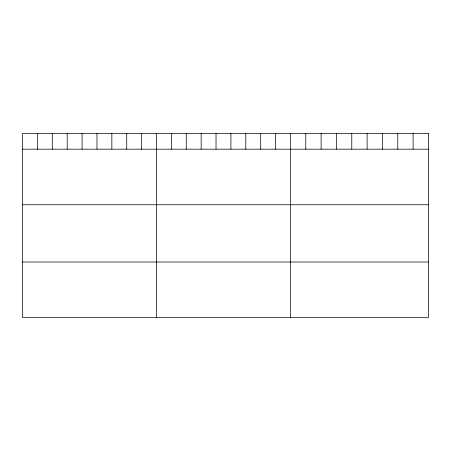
<?xml version="1.0" encoding="UTF-8"?>
<svg xmlns="http://www.w3.org/2000/svg" width="451" height="451" viewBox="0 0 451 451"><rect width="100%" height="100%" fill="white"/><g stroke="black" fill="none" stroke-linecap="round" stroke-linejoin="round"><path stroke-width="0.68" d="M22.55 149.18L428.45 149.18M22.55 204.754L428.45 204.754M22.55 262.014L428.45 262.014M413.116 133.406L413.116 149.18M397.782 133.406L397.782 149.18M382.448 133.406L382.448 149.18M367.114 133.406L367.114 149.18M351.78 133.406L351.78 149.18M336.446 133.406L336.446 149.18M321.112 133.406L321.112 149.18M305.778 133.406L305.778 149.18M290.444 133.406L290.444 317.594M275.561 133.406L275.561 149.18M260.678 133.406L260.678 149.18M245.795 133.406L245.795 149.18M230.912 133.406L230.912 149.18M216.029 133.406L216.029 149.18M201.146 133.406L201.146 149.18M186.263 133.406L186.263 149.18M171.38 133.406L171.38 149.18M156.497 133.406L156.497 317.594M141.614 133.406L141.614 149.18M126.731 133.406L126.731 149.18M111.848 133.406L111.848 149.18M96.965 133.406L96.965 149.18M82.082 133.406L82.082 149.18M67.199 133.406L67.199 149.18M52.316 133.406L52.316 149.18M37.433 133.406L37.433 149.18M428.45 133.406L22.55 133.406L22.55 317.594L428.45 317.594L428.45 133.406"/></g></svg>
